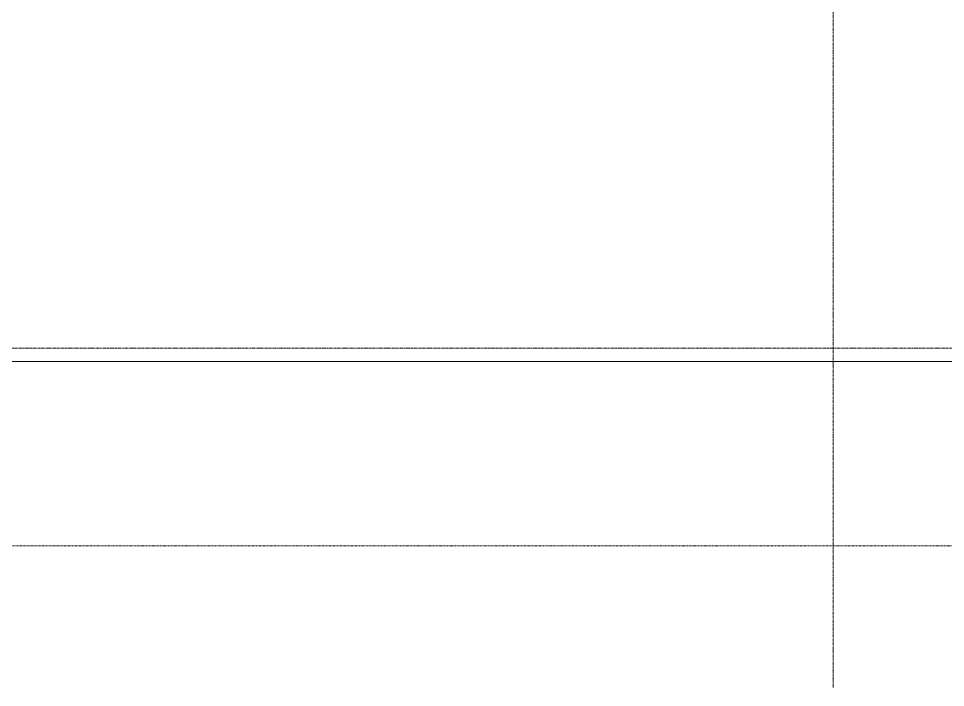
# Model space of a CAD drawing. Header units: inches. Extents: x -4058 to -1781, y 9814 to 12264.
# Drawn here: x -3666.5 to -3455.8, y 9814 to 9966.2 of the extents above; entities that cross this region are included whole.
import ezdxf

# ---------------------------------------------------------------- set-up
doc = ezdxf.new("R2010")
doc.units = ezdxf.units.IN
doc.header["$MEASUREMENT"] = 0
doc.linetypes.add('Aligning Line 1_8_', pattern=[0.25, 0.125, -0.125])
doc.linetypes.add('Grid Line 1_2_', pattern=[0.875, 0.5, -0.125, 0.125, -0.125])
for name, color, linetype, lineweight in [('0-1', 7, 'Continuous', 5), ('C-TOPO', 7, 'Continuous', 9), ('G-ANNO-SYMB', 111, 'Aligning Line 1_8_', 9), ('S-GRID-1', 1, 'Grid Line 1_2_', 9)]:
    doc.layers.add(name, color=color, linetype=linetype, lineweight=lineweight)

# ---------------------------------------------------------------- blocks, each defined once
blk = doc.blocks.new('CTR  - Topography_rvt-1-UNIT PLANS - 2ND FLOOR')
at = {"layer": 'C-TOPO'}
for p, q in [((-3662.3, 9888.19), (-3831.29, 9888.19)), ((-3582.16, 9888.19), (-3662.3, 9888.19)), ((-3579.06, 9888.19), (-3582.16, 9888.19)), ((-3569.69, 9888.19), (-3579.06, 9888.19)), ((-3432.67, 9888.19), (-3569.69, 9888.19))]:
    blk.add_line(p, q, dxfattribs=at)

msp = doc.modelspace()

# ---------------------------------------------------------------- linework, layer by layer
at = {"layer": 'G-ANNO-SYMB'}
msp.add_line((-1813.52288, 9846.2766), (-4009.5295, 9846.2766), dxfattribs=at)
at = {"layer": 'S-GRID-1'}
for p, q in [((-3481.32374, 9814.0266), (-3481.32374, 12247.50061)), ((-1781.27288, 9891.1894), (-4041.7795, 9891.1894))]:
    msp.add_line(p, q, dxfattribs=at)

# ---------------------------------------------------------------- block references
at = {"layer": '0-1'}
msp.add_blockref('CTR  - Topography_rvt-1-UNIT PLANS - 2ND FLOOR', (0, 0), dxfattribs=at)

doc.saveas('drawing.dxf')
